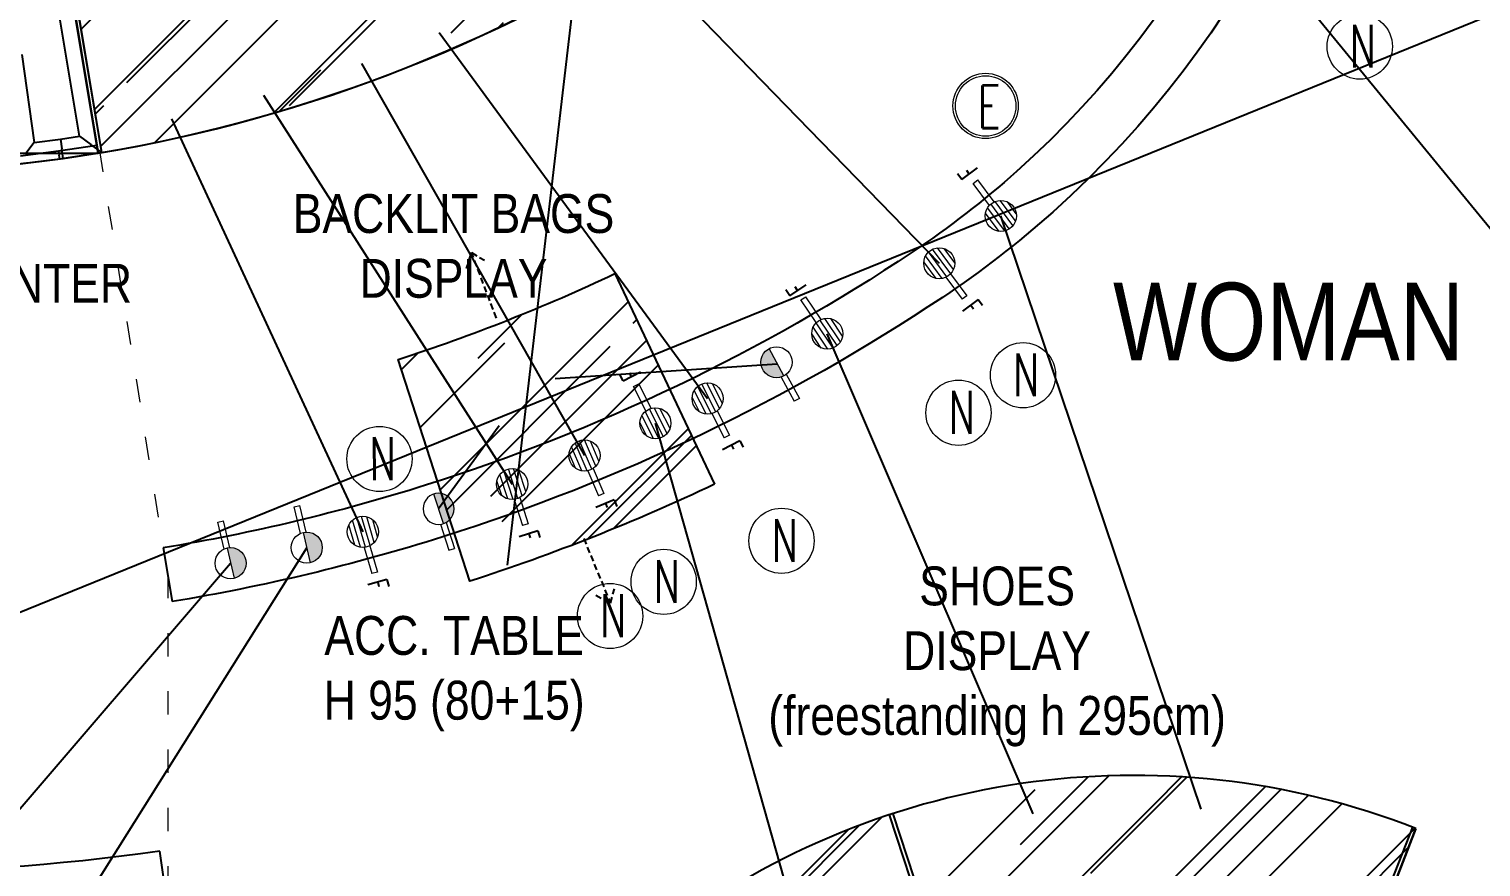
# Model space of a CAD drawing. Header units: millimetres. Extents: x 1734 to 22014, y 983 to 3953.
# Drawn here: x 3524.9 to 3898.7, y 2116.5 to 2332.2 of the extents above; entities that cross this region are included whole.
import ezdxf

# ---------------------------------------------------------------- set-up
doc = ezdxf.new("R2010")
doc.units = ezdxf.units.MM
for name, pattern in [('ACAD_ISO03W100', [30, 12, -18]), ('HIDDEN2', [4.7625, 3.175, -1.5875]), ('PUNTO2', [0.125, 0, -0.125])]:
    doc.linetypes.add(name, pattern=pattern)
for name, color, linetype in [('ARCH PLAN_text', 3, 'Continuous'), ('FLOO_areas', 6, 'Continuous'), ('LAY_furn freestanding', 1, 'Continuous'), ('LAY_furn wall', 1, 'Continuous'), ('LAY_new wall', 6, 'Continuous'), ('LAY_new wall hatch', 8, 'Continuous'), ('LAY_text', 3, 'Continuous'), ('LD_beam', 240, 'Continuous'), ('LD_pointing', 30, 'Continuous'), ('LD_quote', 242, 'Continuous'), ('MATERIALS_blackglass', 10, 'Continuous'), ('MATERIALS_marmorino', 44, 'Continuous'), ('MATERIALS_pannelli glass', 133, 'Continuous'), ('MATERIALS_transparent glass', 133, 'Continuous')]:
    doc.layers.add(name, color=color, linetype=linetype)
doc.layers.add('LD_light', color=240, linetype='Continuous', lineweight=5)
doc.layers.add('LD_text', color=7, linetype='Continuous', lineweight=9)
doc.styles.add('Detail 1-50', font='Arial Narrow.ttf', dxfattribs={"height": 0.125})
doc.styles.add('SIMPLEX', font='SIMPLEX.SHX', dxfattribs={"width": 0.65})
pattern_1 = [(45, (2030.92, 1353.378), (21.5526, 57.47364), [381, -50.8, 127, -25.4]), (45, (2045.827, 1386.246), (-41.848, 5.92697), [76.2, -8.382, 152.4, -19.05]), (45, (2024.633, 1377.625), (81.36112, 105.4282), [203.2, -35.56, 101.6, -25.4])]
pattern_2 = [(45, (-6330.908, -6099.52), (21.552615, 57.47364), [381, -50.8, 127, -25.4]), (45, (-6316, -6066.652), (-41.84799, 5.92697), [76.2, -8.382, 152.4, -19.05]), (45, (-6337.194, -6075.273), (81.36112, 105.428207), [203.2, -35.56, 101.6, -25.4])]

# ---------------------------------------------------------------- blocks, each defined once
blk = doc.blocks.new('purefasciostrettoplan')
at = {"layer": 'LD_light'}
blk.add_hatch(color=256, dxfattribs=at).paths.add_polyline_path([(-4.3, 0, 1), (4.3, 0)])
for p, q in [((4.3, 0), (-4.3, 0)), ((4.22, 0.81), (11.81, 0.81)), ((11.81, 0.81), (11.81, -0.81)), ((4.22, -0.81), (11.81, -0.81))]:
    blk.add_line(p, q, dxfattribs=at)
blk.add_circle((0, 0), 4.3, dxfattribs=at)
blk = doc.blocks.new('A$C2ABF7FAD')
at = {"layer": 'LD_light', "ltscale": 0.5}
h = blk.add_hatch(dxfattribs=at)
h.set_pattern_fill('LINE', color=70, scale=10, angle=450, style=0)
h.set_pattern_definition([(90, (4318.2435, -3313.5143), (-1.25, -3e-10), [])])
h.paths.add_polyline_path([(0, 4, 1), (8, 4, 1)])
at = {"layer": 'LD_light', "color": 70}
for p, q in [((3.25, 7.93), (3.25, 14.98)), ((3.25, 14.98), (4.75, 14.98)), ((4.75, 7.93), (4.75, 14.98))]:
    blk.add_line(p, q, dxfattribs=at)
blk.add_circle((4, 4), 4, dxfattribs=at)
at = {"layer": 'LD_light', "color": 70, "insert": (4, 18.2), "char_height": 5.08, "width": 7.4922, "attachment_point": 5, "rotation": 90, "style": 'SIMPLEX'}
blk.add_mtext('F', dxfattribs=at)
blk = doc.blocks.new('e')
at = {"layer": 'LD_light', "color": 150}
for radius in [8.4, 7.78]:
    blk.add_circle((0, 0), radius, dxfattribs=at)
at = {"layer": 'LD_light', "color": 150, "style": 'SIMPLEX', "width": 0.65}
blk.add_text('E', height=11.01, dxfattribs=at).set_placement((-2.02, -5.7))
blk = doc.blocks.new('n')
at = {"layer": 'LD_light'}
blk.add_circle((0, 0), 8.4, dxfattribs=at)
at = {"layer": 'LD_light', "style": 'SIMPLEX', "width": 0.65}
blk.add_text('N', height=11.01, dxfattribs=at).set_placement((-2.55, -5.41))

msp = doc.modelspace()

# ---------------------------------------------------------------- hatches: boundary and pattern name
at = {"layer": 'LAY_new wall hatch'}
h = msp.add_hatch(color=144, dxfattribs=at)
h.dxf.hatch_style = 1
edge = h.paths.add_edge_path()
edge.add_arc((3928.468, 2572.072), 390, 317.57455, 478.57681)
edge.add_line((3741.916, 2914.561), (3737.133, 2923.342))
edge.add_arc((3928.468, 2572.072), 400, -42.42545, 118.57681, ccw=False)
edge.add_line((4223.73, 2302.22), (4216.348, 2308.966))
at = {"layer": 'MATERIALS_transparent glass'}
h = msp.add_hatch(dxfattribs=at)
h.set_pattern_fill('AR-RROOF', color=144, angle=-60.02541, style=0)
h.set_pattern_definition(pattern_2)
h.paths.add_polyline_path([(3630.079, 2369.368, -0.0353003), (3584.173, 2351.23), (3596.212, 2313.085, 0.0353003), (3647.364, 2333.296)])
h = msp.add_hatch(dxfattribs=at)
h.set_pattern_fill('AR-RROOF', color=144, angle=-60.02541, style=0)
h.set_pattern_definition(pattern_2)
h.paths.add_polyline_path([(3584.173, 2351.23, -0.0345932), (3537.148, 2339.894), (3543.712, 2300.436, 0.0346585), (3596.212, 2313.085)])
h = msp.add_hatch(dxfattribs=at)
h.set_pattern_fill('AR-RROOF', color=144, angle=-60.02541, style=0)
h.set_pattern_definition(pattern_1)
h.paths.add_polyline_path([(3675.718, 2269.266, -0.032626), (3619.963, 2247.186), (3638.371, 2190.08, 0.032626), (3701.399, 2215.04)])
h = msp.add_hatch(dxfattribs=at)
h.set_pattern_fill('AR-RROOF', color=144, angle=-60.02541, style=0)
h.set_pattern_definition(pattern_1)
edge = h.paths.add_edge_path()
edge.add_arc((3809.306, 1940.026), 200.089, 88.49267, 108.20107)
edge.add_line((3746.807, 2130.104), (3759.282, 2092.114))
edge.add_arc((3809.228, 1940.001), 160.103, 88.47075, 108.17778, ccw=False)
edge.add_line((3813.501, 2100.047), (3814.569, 2140.046))
h = msp.add_hatch(dxfattribs=at)
h.set_pattern_fill('AR-RROOF', color=144, angle=-60.02541, style=0)
h.set_pattern_definition(pattern_1)
edge = h.paths.add_edge_path()
edge.add_arc((3809.306, 1940.026), 200.089, 68.70786, 88.49267)
edge.add_line((3814.569, 2140.046), (3813.501, 2100.047))
edge.add_arc((3809.228, 1940.001), 160.103, 68.68991, 88.47075, ccw=False)
edge.add_line((3867.412, 2089.157), (3881.963, 2126.458))
h = msp.add_hatch(dxfattribs=at)
h.set_pattern_fill('AR-RROOF', color=144, angle=-60.02541, style=0)
h.set_pattern_definition(pattern_1)
edge = h.paths.add_edge_path()
edge.add_arc((3809.306, 1940.026), 200.089, 108.20107, 127.98055)
edge.add_line((3686.172, 2097.741), (3710.75, 2066.235))
edge.add_arc((3809.228, 1940.001), 160.103, 108.17778, 127.95862, ccw=False)
edge.add_line((3759.282, 2092.114), (3746.807, 2130.104))

# ---------------------------------------------------------------- linework, layer by layer
at = {"color": 3}
for p, q in [((3717.83, 2790.986), (3648.04, 2194.195)), ((3919.859, 2257.811), (3546.387, 2713.989)), ((3345.724, 2110.336), (3902.434, 2336.399))]:
    msp.add_line(p, q, dxfattribs=at)
at = {"layer": 'FLOO_areas', "color": 144}
msp.add_lwpolyline([(3543.712, 2300.435), (3533.73, 2359.6)], dxfattribs=at)
msp.add_lwpolyline([(3543.712, 2300.436, -0.0837516), (3413.97, 2300.433, -0.0837516)], format="xyb", dxfattribs=at)
at = {"layer": 'LAY_furn freestanding', "color": 144}
msp.add_line((3867.412, 2089.157), (3881.963, 2126.458), dxfattribs=at)
at = {"layer": 'LAY_furn freestanding', "color": 144, "linetype": 'HIDDEN2', "ltscale": 0.5}
for points in [[(3645.253, 2257.817), (3638.86, 2274.665), (3637.547, 2270.567), (3638.86, 2274.665), (3642.145, 2272.685)], [(3667.719, 2201.087), (3674.595, 2184.43)], [(3670.832, 2186.518), (3674.595, 2184.43), (3675.633, 2188.123)]]:
    msp.add_lwpolyline(points, dxfattribs=at)
at = {"layer": 'LAY_furn freestanding', "color": 144}
for points in [[(3701.399, 2215.04, -0.032626), (3638.371, 2190.08), (3619.963, 2247.186, 0.032626), (3675.718, 2269.266)], [(3558.634, 2120.615, -0.0703489), (3399.028, 2120.615), (3393.428, 2081.009, 0.0703489), (3564.234, 2081.009)]]:
    msp.add_lwpolyline(points, format="xyb", close=True, dxfattribs=at)
msp.add_arc((3809.306, 1940.026), 200.089, 68.70786, 127.98055, dxfattribs=at)
at = {"layer": 'LAY_furn wall', "color": 144}
msp.add_line((3536.173, 2339.73), (3542.726, 2300.271), dxfattribs=at)
msp.add_lwpolyline([(3424.783, 2359.457), (3414.937, 2300.271), (3542.726, 2300.271), (3532.879, 2359.457, -0.0824479)], format="xyb", dxfattribs=at)
msp.add_arc((3478.831, 2685.001), 390, 279.42942, 303.69007, dxfattribs=at)
at = {"layer": 'LAY_new wall', "color": 6}
for p, q in [((3537.933, 2304.597), (3528.933, 2358.803)), ((3543.693, 2300.431), (3533.866, 2359.622)), ((3523.084, 2325.69), (3526.245, 2302.976)), ((3526.245, 2302.976), (3524.11, 2300.185)), ((3526.245, 2302.976), (3533.039, 2303.837)), ((3533.039, 2303.837), (3537.933, 2304.597)), ((3533.039, 2303.837), (3533.388, 2301.361)), ((3537.933, 2304.597), (3540.813, 2302.514)), ((3543.693, 2300.431), (3540.813, 2302.514)), ((3521.974, 2297.395), (3533.737, 2298.885)), ((3533.737, 2298.885), (3533.388, 2301.361)), ((3533.737, 2298.885), (3543.693, 2300.431))]:
    msp.add_line(p, q, dxfattribs=at)
at = {"layer": 'LAY_new wall', "color": 144}
msp.add_lwpolyline([(4216.348, 2308.966, 0.8465794), (3741.916, 2914.561), (3737.133, 2923.342, -0.8465794), (4223.73, 2302.22)], format="xyb", close=True, dxfattribs=at)
at = {"layer": 'LD_beam'}
msp.add_line((3559.495, 2198.656), (3561.774, 2184.843), dxfattribs=at)
for points in [[(3103.684, 2844.846, 0.1796015), (3554.535, 2733.945, -0.0984631), (3677.021, 2724.483, -0.1635686), (3820.787, 2632.741, -0.3935724), (3788.454, 2285.1, -0.0350458), (3760.065, 2263.154, -0.0706999), (3631.423, 2201.51, -0.0357151), (3561.774, 2184.843, -0.0357151)], [(3095.818, 2833.265, 0.1796149), (3556.166, 2720.04, -0.0986664), (3673.441, 2710.947, -0.1636268), (3809.794, 2624.071, -0.3933941), (3779.137, 2295.549, -0.0350458), (3752.299, 2274.802, -0.0706999), (3627.21, 2214.861, -0.0357151), (3559.495, 2198.656, -0.0357151)]]:
    msp.add_lwpolyline(points, format="xyb", dxfattribs=at)
msp.add_arc((3478.081, 2686.889), 391.986, 279.62097, 303.70118, dxfattribs=at)
at = {"layer": 'LD_pointing'}
for p, q in [((3677.854, 2355.685), (3759.239, 2271.925)), ((3630.552, 2331.34), (3699.625, 2237.115)), ((3610.491, 2323.371), (3667.925, 2222.408)), ((3585.33, 2315.153), (3649.312, 2215.103)), ((3561.612, 2309.108), (3610.861, 2202.796)), ((3826.648, 2131.458), (3775.096, 2284.114)), ((3783.438, 2130.201), (3730.42, 2253.805)), ((3660.382, 2242.236), (3717.549, 2246.076)), ((3645.988, 2230.047), (3630.356, 2208.727)), ((3719.319, 2113.469), (3686.176, 2230.749)), ((3525.127, 2085.223), (3596.432, 2198.651)), ((3491.303, 2095.124), (3576.817, 2194.727))]:
    msp.add_line(p, q, dxfattribs=at)
at = {"layer": 'LD_text', "color": 9, "linetype": 'ACAD_ISO03W100', "ltscale": 0.5}
for q in [(3543.218, 2300.353), (3560.634, 2015.845)]:
    msp.add_line((3560.634, 2191.749), q, dxfattribs=at)
at = {"layer": 'MATERIALS_blackglass', "color": 1}
for p, q in [((3542.726, 2300.271), (3532.879, 2359.457)), ((3543.712, 2300.435), (3533.866, 2359.621)), ((3542.726, 2300.271), (3543.219, 2300.353)), ((3543.712, 2300.435), (3543.219, 2300.353))]:
    msp.add_line(p, q, dxfattribs=at)
at = {"layer": 'MATERIALS_marmorino', "color": 1}
for p, q in [((3532.56, 2300.739), (3522.718, 2299.517)), ((3532.834, 2298.758), (3522.964, 2297.533)), ((3542.404, 2302.245), (3532.56, 2300.739)), ((3532.56, 2300.739), (3532.697, 2299.749)), ((3532.834, 2298.758), (3532.697, 2299.749)), ((3542.706, 2300.267), (3532.834, 2298.758)), ((3542.404, 2302.245), (3542.555, 2301.256)), ((3542.706, 2300.267), (3542.555, 2301.256))]:
    msp.add_line(p, q, dxfattribs=at)
at = {"layer": 'MATERIALS_pannelli glass', "color": 1}
for p, q in [((3746.332, 2129.948), (3746.807, 2130.104)), ((3746.332, 2129.948), (3758.807, 2091.958)), ((3747.282, 2130.26), (3746.807, 2130.104)), ((3747.282, 2130.26), (3759.757, 2092.27)), ((3881.031, 2126.821), (3866.481, 2089.521)), ((3881.031, 2126.821), (3881.497, 2126.639)), ((3881.963, 2126.458), (3867.412, 2089.157)), ((3881.963, 2126.458), (3881.497, 2126.639))]:
    msp.add_line(p, q, dxfattribs=at)

# ---------------------------------------------------------------- block references
at = {"layer": 'LD_light'}
for p, rotation in [((3774.257, 2278.519), 36.47164791507999), ((3760.078, 2277.519), 216.47164791508), ((3729.344, 2248.251), 34.03552444526773), ((3684.4, 2225.378), 26.70676897415752), ((3701.403, 2242.485), 206.6750153995558), ((3670.029, 2227.698), 203.0422902574687), ((3651.88, 2220.143), 198.0017349815761), ((3613.602, 2207.744), 196.0155915653432)]:
    msp.add_blockref('A$C2ABF7FAD', p, dxfattribs=dict(at, rotation=rotation))
for p, xscale, yscale, zscale, rotation in [((3717.351, 2246.443), 0.9302325581395436, 0.9302325581395436, 0.9302325581395436, 298.3593459235809), ((3630.356, 2208.727), -0.9302325581395441, 0.9302325581395442, 0.9302325581395441, 107.9276626869433), ((3596.412, 2198.73), 0.9302325581395445, 0.9302325581395445, 0.9302325581395445, 103.2719844740653), ((3576.817, 2194.727), 0.9302325581395445, 0.9302325581395445, 0.9302325581395445, 103.2719844740653)]:
    msp.add_blockref('purefasciostrettoplan', p, dxfattribs=dict(at, xscale=xscale, yscale=yscale, zscale=zscale, rotation=rotation))
at = {"layer": 'LD_quote', "linetype": 'PUNTO2', "rotation": 0.02541393537362653}
for name, p in [('n', (3867.494, 2327.707)), ('e', (3771.179, 2312.412)), ('n', (3780.803, 2243.105)), ('n', (3764.195, 2233.461)), ('n', (3615.148, 2221.548)), ('n', (3718.637, 2200.492)), ('n', (3688.311, 2189.925)), ('n', (3674.507, 2181.137))]:
    msp.add_blockref(name, p, dxfattribs=at)

# ---------------------------------------------------------------- texts
at = {"layer": 'ARCH PLAN_text', "color": 144, "insert": (3527.917, 2271.762), "char_height": 10, "width": 131.20204, "attachment_point": 2, "style": 'Detail 1-50'}
msp.add_mtext('CENTER', dxfattribs=at)
at = {"layer": 'LAY_text', "color": 144, "attachment_point": 2, "style": 'Detail 1-50'}
for s, insert, char_height, width in [('BACKLIT BAGS DISPLAY', (3634.211, 2289.724), 10, 116.72381), ('{\\C4;WOMAN}', (3849.16, 2266.905), 20, 191.42788), ('SHOES \\PDISPLAY\\P(freestanding h 295cm)', (3774.134, 2193.877), 10, 160.12616), ('ACC. TABLE\\PH 95 (80+15)', (3634.375, 2181.136), 10, 80.26512)]:
    msp.add_mtext(s, dxfattribs=dict(at, insert=insert, char_height=char_height, width=width))

doc.saveas('drawing.dxf')
